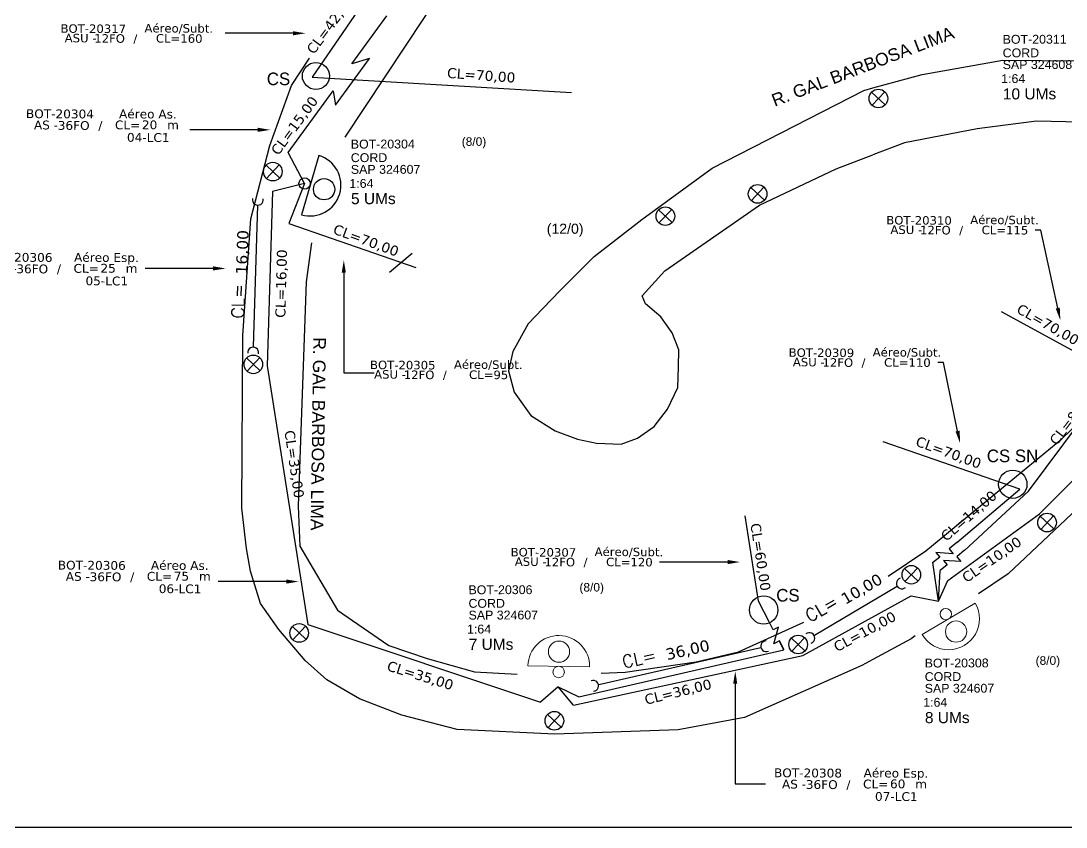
# Model space of a CAD drawing. Header units: metres. Extents: x -1286 to -445, y -500 to 94.
# Drawn here: x -805 to -600.8, y -499.8 to -342.2 of the extents above; entities that cross this region are included whole.
import ezdxf
from ezdxf import colors
from ezdxf.entities.mleader import LeaderData, LeaderLine
from ezdxf.enums import TextEntityAlignment as Align
from ezdxf.math import Vec2, Vec3

# ---------------------------------------------------------------- set-up
doc = ezdxf.new("R2010")
doc.units = ezdxf.units.M
for name, color, linetype, lineweight in [("20.0-LEGENDA DOS CDO'S", 1, 'Continuous', 0), ('20.2-CDO_POSTE', 1, 'Continuous', 5), ('20.6-CORDOALHA_SUPORTE', 7, 'Continuous', 25)]:
    doc.layers.add(name, color=color, linetype=linetype, lineweight=lineweight)
for name, color, linetype in [('CAP_A_INSTALAR', 1, 'Continuous'), ('CELULAS_GPON', 7, 'Continuous'), ('CS', 5, 'Continuous'), ('label_cabos', 7, 'Continuous'), ('Legenda', 1, 'Continuous'), ('LOGRADOURO', 5, 'Continuous'), ('Meio Fio', 7, 'Continuous'), ('Subida Lateral', 5, 'Continuous')]:
    doc.layers.add(name, color=color, linetype=linetype)
doc.layers.add('EXTRA', color=50, linetype='Continuous', plot=False)
doc.styles.add('ARIAL', font='arial.ttf')
doc.styles.add('DIGICADE', font='arial.ttf')
doc.styles.add('ROMANS', font='romans.shx')
doc.styles.add('siredit', font='verdana.ttf')
doc.linetypes.add('FENCELINE1', pattern='A,0.25,-0.1,[133,ltypeshp.shx,S=0.1,R=0,X=-0.1,Y=0],-0.1,1', length=1.45)

# ---------------------------------------------------------------- blocks, each defined once
blk = doc.blocks.new('CDOE_CT_POST_DESENHO')
at = {"color": 0}
blk.add_line((2.136, 0.393), (-2.114, 0.393), dxfattribs=at)
for centre, radius in [((0.011, 1.403), 0.733), ((0.011, 0), 0.393)]:
    blk.add_circle(centre, radius, dxfattribs=at)
blk.add_arc((0.011, 0.393), 2.125, 0, 180, dxfattribs=at)
blk = doc.blocks.new('Inst CDOE-8 CAIXA DIST OPT CDOE 48F_8D C_SPL OPTAP')
at = {"layer": "20.0-LEGENDA DOS CDO'S", "color": 0}
for tag, p, style, flags in [('ID_ATIVIDADE', (0.12, 6.472), 'ARIAL', 3), ('FATOR', (7.921, 6.472), 'ARIAL', 1), ('QTDE', (0.235, -0.97), 'DIGICADE', 3)]:
    blk.add_attdef(tag, p, '', height=0.8, rotation=0.11799, dxfattribs=dict(at, style=style, flags=flags))
at = {"layer": "20.0-LEGENDA DOS CDO'S", "color": 0, "style": 'ARIAL'}
for tag, p, height in [('FID', (0.12, 5.248), 0.8), ('CORDOALHA', (0.122, 4.023), 0.8), ('SAP', (0.124, 2.961), 0.8), ('1:XX', (-0.012, 1.7), 0.8), ('UMS', (0.141, 0.217), 1)]:
    blk.add_attdef(tag, p, '', height=height, rotation=0.11799, dxfattribs=at)
blk.add_attdef('FIBRAS_UTILIZADAS', text='', height=0.8, rotation=0.11799, dxfattribs=at).set_placement((13.479, 5.263), align=Align.CENTER)
blk = doc.blocks.new('Inst CDOE-16 CAIXA DIST OPT CDOE 48F_16D C_SPL_2_1_8')
at = {"layer": "20.0-LEGENDA DOS CDO'S", "color": 0}
for tag, p, style, flags in [('ID_ATIVIDADE', (0.12, 6.472), 'ARIAL', 3), ('FATOR', (7.921, 6.472), 'ARIAL', 1), ('QTDE', (0.097, -1.17), 'DIGICADE', 3)]:
    blk.add_attdef(tag, p, '', height=0.8, rotation=0.11799, dxfattribs=dict(at, style=style, flags=flags))
at = {"layer": "20.0-LEGENDA DOS CDO'S", "color": 0, "style": 'ARIAL'}
for tag, p, height in [('FID', (0.12, 5.248), 0.8), ('CORDOALHA', (0.122, 4.023), 0.8), ('SAP', (0.124, 2.961), 0.8), ('1:XX', (-0.012, 1.7), 0.8), ('UMS', (0.141, 0.217), 1)]:
    blk.add_attdef(tag, p, '', height=height, rotation=0.11799, dxfattribs=at)
blk.add_attdef('FIBRAS_UTILIZADAS', text='', height=0.8, rotation=0.11799, dxfattribs=at).set_placement((13.479, 5.263), align=Align.CENTER)
blk = doc.blocks.new('Inst CB AS CFOA-SM-AS-80-TS-36')
at = {"layer": 'label_cabos', "color": 0, "style": 'siredit'}
for tag, flags, p in [('ID_ATIVIDADE', 3, (1.31, 2.67)), ('FATOR', 1, (11.56, 2.55))]:
    blk.add_attdef(tag, text='', height=1, rotation=359.69, dxfattribs=dict(at, flags=flags)).set_placement(p, align=Align.MIDDLE_CENTER)
for tag, p in [('DESTINO_CABO', (3.13, 1.26)), ('TIPO_CABO', (13.11, 1.24)), ('TIPO_CABO', (1.76, 0)), ('CABO', (4.69, -0.05)), ('/', (7.71, -0.05)), ('LANCE', (10.81, 0)), ('UND', (15.96, 0)), ('FID', (13.15, -1.41))]:
    blk.add_attdef(tag, text='', height=1, rotation=359.69, dxfattribs=at).set_placement(p, align=Align.MIDDLE_CENTER)
blk.add_attdef('QTDE', (12.43, -0.47), '', height=1, rotation=359.69, dxfattribs=at)
blk = doc.blocks.new('LEGENDA DOS CABOS')
at = {"layer": 'EXTRA', "color": 0, "style": 'siredit'}
for tag, p in [('ID', (4.6, 0.97)), ('XX', (9.03, 0.97))]:
    blk.add_attdef(tag, text='', height=0.48, rotation=359.69, dxfattribs=at).set_placement(p, align=Align.MIDDLE_CENTER)
at = {"layer": 'Legenda', "color": 0, "style": 'siredit'}
for tag, p in [('TIPO_CABO', (1.31, 0)), ('CABO', (4.69, -0.05)), ('/', (6.81, -0.05)), ('METROS', (10.03, -0.05))]:
    blk.add_attdef(tag, text='', height=0.8, rotation=359.69, dxfattribs=at).set_placement(p, align=Align.MIDDLE_CENTER)
blk = doc.blocks.new('Inst CB ESP CFOA-SM-AS-80-TS-36')
at = {"layer": 'label_cabos', "color": 0, "style": 'siredit'}
for tag, flags, p in [('ID_ATIVIDADE', 3, (1.31, 2.67)), ('FATOR', 1, (11.56, 2.55))]:
    blk.add_attdef(tag, text='', height=1, rotation=359.69, dxfattribs=dict(at, flags=flags)).set_placement(p, align=Align.MIDDLE_CENTER)
for tag, p in [('DESTINO_CABO', (3.13, 1.26)), ('TIPO_CABO', (13.11, 1.24)), ('TIPO_CABO', (1.76, 0)), ('CABO', (4.69, -0.05)), ('/', (7.71, -0.05)), ('LANCE', (10.81, 0)), ('UND', (15.96, 0)), ('FID', (13.15, -1.41))]:
    blk.add_attdef(tag, text='', height=1, rotation=359.69, dxfattribs=at).set_placement(p, align=Align.MIDDLE_CENTER)
blk.add_attdef('QTDE', (12.43, -0.47), '', height=1, rotation=359.69, dxfattribs=at)

msp = doc.modelspace()

# ---------------------------------------------------------------- linework, layer by layer
at = {"color": 1}
for p, q in [((-638.78, -356.16), (-636.13, -358.64)), ((-636.21, -356.07), (-638.7, -358.72)), ((-757.09, -370.45), (-754.44, -372.93)), ((-754.52, -370.36), (-757, -373.01)), ((-662.39, -374.8), (-659.74, -377.28)), ((-659.82, -374.72), (-662.3, -377.37)), ((-680.41, -379.15), (-677.76, -381.63)), ((-677.84, -379.07), (-680.33, -381.72)), ((-760.89, -408.11), (-758.24, -410.6)), ((-758.33, -408.03), (-760.81, -410.68)), ((-603.26, -438.95), (-605.75, -441.61)), ((-605.83, -439.04), (-603.18, -441.52)), ((-629.79, -449.15), (-632.27, -451.8)), ((-632.36, -449.24), (-629.7, -451.72)), ((-751.95, -460.62), (-749.3, -463.1)), ((-749.38, -460.54), (-751.87, -463.19)), ((-654.46, -462.87), (-651.81, -465.35)), ((-651.89, -462.78), (-654.37, -465.44)), ((-702.09, -477.78), (-699.43, -480.26)), ((-699.52, -477.69), (-702, -480.35))]:
    msp.add_line(p, q, dxfattribs=at)
at = {"color": 7}
msp.add_line((-746.8, -368.56), (-750.17, -380.11), dxfattribs=at)
msp.add_lwpolyline([(-1286.07, -499.81), (-445.07, -499.81), (-445.07, 94.19), (-1286.07, 94.19)], close=True)
at = {"color": 1}
for centre in [(-637.46, -357.4), (-755.76, -371.69), (-661.06, -376.04), (-679.08, -380.39), (-759.57, -409.36), (-604.51, -440.28), (-631.03, -450.48), (-750.62, -461.86), (-653.13, -464.11), (-700.76, -479.02)]:
    msp.add_circle(centre, 1.82, dxfattribs=at)
at = {"color": 7}
for centre, radius in [((-749.55, -374.02), 1.11), ((-745.74, -375.13), 2.08)]:
    msp.add_circle(centre, radius, dxfattribs=at)
msp.add_arc((-748.48, -374.33), 6.02, 253.7384, 73.7384, dxfattribs=at)
at = {"layer": '20.6-CORDOALHA_SUPORTE'}
for points in [[(-759.71, -376.93, 1.231752), (-757.63, -377)], [(-758.58, -407.28, 1.175511), (-760.67, -407.19)], [(-633.21, -451.16, 1.231752), (-632.15, -452.95)], [(-659.4, -463.38, 1.231752), (-658.93, -465.41)], [(-650.58, -463.86, 1.175511), (-651.63, -462.05)], [(-693.12, -473.24, 1.175511), (-693.57, -471.21)]]:
    msp.add_lwpolyline(points, format="xyb", dxfattribs=at)
for points in [[(-759.57, -405.92), (-758.71, -378.24)], [(-649.96, -462.3), (-633.78, -452.71)], [(-692.05, -471.94), (-660.42, -464.68)]]:
    msp.add_lwpolyline(points, dxfattribs=at)
at = {"layer": 'CAP_A_INSTALAR', "color": 7, "linetype": 'FENCELINE1', "ltscale": 3}
for points in [[(-711.64, -307.5), (-737.66, -337.99), (-748.07, -353.25), (-697.41, -356.24)], [(-749.55, -374.02), (-755.82, -375.59), (-756.9, -409.66), (-748.92, -460.22)], [(-749.55, -374.02), (-752.63, -381.81), (-727.86, -390.43)], [(-728.55, -387.71), (-732.97, -391.41)], [(-620.64, -445.73), (-608.16, -434.15), (-591.08, -411.28), (-613.4, -399.07)], [(-623.88, -451.58), (-606, -438.55), (-576.05, -408.54)], [(-622.11, -444.17), (-609.82, -433.77), (-636.55, -424.53)], [(-660.91, -455.62), (-663.5, -438.97)], [(-625.74, -455.63), (-626.84, -448.11)], [(-625.74, -455.63), (-625.4, -449.68)], [(-625.74, -455.63), (-623.88, -451.58)], [(-652.21, -466.26), (-631.03, -454.63), (-625.74, -455.63)], [(-658.81, -459.68), (-660.91, -455.62)], [(-748.92, -460.22), (-703.48, -475.41)], [(-700.02, -472.39), (-695.99, -474.36), (-655.91, -465.18), (-656.82, -463.43)], [(-697, -475.94), (-652.21, -466.26)], [(-697, -475.94), (-700.02, -472.39)]]:
    msp.add_lwpolyline(points, dxfattribs=at)
at = {"layer": 'CAP_A_INSTALAR', "color": 7, "linetype": 'FENCELINE1', "ltscale": 5}
for points in [[(-749.55, -374.02), (-752.8, -367.97), (-743.97, -355.91), (-743.5, -358.7), (-736.9, -349.57), (-740.36, -350.63), (-733.52, -341.21)], [(-700.02, -472.39), (-703.48, -475.41)]]:
    msp.add_lwpolyline(points, dxfattribs=at)
at = {"layer": 'CS'}
for centre, radius in [((-747.35, -353.01), 2.64), ((-611.21, -432.79), 2.77), ((-659.87, -457.36), 2.77)]:
    msp.add_circle(centre, radius, dxfattribs=at)
at = {"layer": 'Meio Fio'}
for points in [[(-722.24, -335.53), (-741.67, -364.97)], [(-640.68, -468.22), (-663.6, -478.35), (-676.6, -480.81), (-700.7, -481.64), (-719.74, -480.7), (-730.56, -477.93), (-738.83, -474.75), (-745.22, -471.05), (-749.46, -467.26), (-754.61, -461.16), (-758.17, -456.1), (-760.13, -449.77), (-760.94, -445.32), (-761.83, -437.48), (-761.62, -403.71), (-760.03, -380.9), (-756.35, -366.59), (-752.09, -354.84), (-748.59, -349.53)], [(-638.57, -355.33), (-628.93, -352.71), (-613.18, -349.92), (-597.81, -350.02), (-584.91, -351.76), (-574.09, -355.73), (-569.89, -357.41), (-562.65, -361.85), (-558.45, -365.35), (-556.2, -369.09), (-554.88, -372.09), (-553.37, -376.7), (-552.99, -380.45), (-552.97, -383.36), (-555.06, -389.09), (-561.72, -398.64), (-572.44, -411.2), (-586.21, -425.88), (-612.14, -450.33), (-617.89, -454.18)], [(-669.93, -371.01), (-640.33, -355.81), (-638.57, -355.33)], [(-594.66, -362.17), (-595.1, -362.1), (-606.58, -361.81), (-618.18, -363.3), (-632.37, -366.07), (-638.57, -368.41)], [(-705.88, -401.46), (-708.89, -406.87), (-709.73, -410.6), (-708.6, -414.77), (-705.37, -419.35), (-700.63, -422.37), (-696.25, -423.96), (-692.53, -424.76), (-687.73, -424.95), (-684.5, -423.79), (-681.26, -421.48), (-678.64, -418.12), (-676.63, -413.86), (-676.5, -409.83), (-676.42, -406.5), (-677.74, -403.23), (-679.99, -400.05), (-682.97, -397.53), (-683.61, -395.96), (-679.21, -391.05), (-660.72, -378.23), (-645.73, -371.12), (-638.57, -368.41)], [(-705.88, -401.46), (-703.02, -398.44), (-699.65, -394.92), (-693, -388.26), (-683.7, -381.04), (-669.93, -371.01)], [(-748.23, -385.59), (-749.25, -393.23), (-750.79, -437.07), (-750.5, -444.91), (-743.13, -457.4)], [(-635.57, -450.76), (-628.2, -445.78), (-601.62, -423.89), (-586.67, -409.46)], [(-743.13, -457.4), (-733.12, -464.3), (-725.62, -466.87), (-716.39, -469.43), (-708.03, -469.89)], [(-691.65, -469.7), (-686.95, -469.53), (-673.04, -467.5), (-664.78, -465.54), (-652.04, -459.73)], [(-630.27, -462.45), (-631.06, -462.98), (-638.57, -467.07)], [(-638.57, -467.07), (-640.68, -468.22)]]:
    msp.add_lwpolyline(points, dxfattribs=at)
at = {"layer": 'Subida Lateral', "color": 7}
for points in [[(-622.11, -444.17), (-623.62, -445.42), (-622.87, -446.37), (-626.24, -446.14), (-625.48, -447.04), (-626.88, -448.15)], [(-620.63, -445.7), (-622.14, -446.95), (-621.39, -447.9), (-624.76, -447.67), (-624, -448.57), (-625.4, -449.68)], [(-655.89, -465.16), (-656.81, -463.43), (-657.89, -463.97), (-656.97, -460.71), (-658.01, -461.28), (-658.81, -459.68)]]:
    msp.add_lwpolyline(points, dxfattribs=at)

# ---------------------------------------------------------------- block references
at = {"layer": "20.0-LEGENDA DOS CDO'S", "color": 7, "lineweight": 0}
ref = msp.add_blockref('Inst CDOE-16 CAIXA DIST OPT CDOE 48F_16D C_SPL_2_1_8', (-613.45, -358.05), dxfattribs=dict(at, xscale=2.163973395745071, yscale=2.163973395745071, zscale=2.163973395745071))
ref.add_attrib('FID', 'BOT-20311', (-613.19, -346.7), dxfattribs={"color": 0, "height": 1.731, "rotation": 0.118, "style": 'ARIAL'})
ref.add_attrib('CORDOALHA', 'CORD', (-613.18, -349.35), dxfattribs={"color": 0, "height": 1.731, "rotation": 0.118, "style": 'ARIAL'})
ref.add_attrib('SAP', 'SAP 324608', (-613.18, -351.65), dxfattribs={"color": 0, "height": 1.731, "rotation": 0.118, "style": 'ARIAL'})
ref.add_attrib('1:XX', '1:64', (-613.47, -354.38), dxfattribs={"color": 0, "height": 1.731, "rotation": 0.118, "style": 'ARIAL'})
ref.add_attrib('UMS', '10 UMs', (-613.14, -357.58), dxfattribs={"color": 0, "height": 2.164, "rotation": 0.118, "style": 'ARIAL'})
ref.add_attrib('FIBRAS_UTILIZADAS', '(16/0)', dxfattribs={"color": 0, "height": 1.731, "rotation": 0.118, "style": 'ARIAL'}).set_placement((-584.28, -346.66), align=Align.BOTTOM_RIGHT)
ref = msp.add_blockref('Inst CDOE-8 CAIXA DIST OPT CDOE 48F_8D C_SPL OPTAP', (-740.79, -378.54), dxfattribs=dict(at, xscale=2.163973395745071, yscale=2.163973395745071, zscale=2.163973395745071))
ref.add_attrib('FID', 'BOT-20304', (-740.53, -367.18), dxfattribs={"color": 0, "height": 1.731, "rotation": 0.118, "style": 'ARIAL'})
ref.add_attrib('CORDOALHA', 'CORD', (-740.53, -369.83), dxfattribs={"color": 0, "height": 1.731, "rotation": 0.118, "style": 'ARIAL'})
ref.add_attrib('SAP', 'SAP 324607', (-740.52, -372.13), dxfattribs={"color": 0, "height": 1.731, "rotation": 0.118, "style": 'ARIAL'})
ref.add_attrib('1:XX', '1:64', (-740.81, -374.86), dxfattribs={"color": 0, "height": 1.731, "rotation": 0.118, "style": 'ARIAL'})
ref.add_attrib('UMS', '5 UMs', (-740.49, -378.06), dxfattribs={"color": 0, "height": 2.164, "rotation": 0.118, "style": 'ARIAL'})
ref.add_attrib('FIBRAS_UTILIZADAS', '(8/0)', dxfattribs={"color": 0, "height": 1.671, "rotation": 0.118, "style": 'ARIAL'}).set_placement((-714.06, -367.15), align=Align.BOTTOM_RIGHT)
ref = msp.add_blockref('Inst CDOE-8 CAIXA DIST OPT CDOE 48F_8D C_SPL OPTAP', (-717.8, -465.65), dxfattribs=dict(at, xscale=2.163973395745071, yscale=2.163973395745071, zscale=2.163973395745071))
ref.add_attrib('FID', 'BOT-20306', (-717.54, -454.29), dxfattribs={"color": 0, "height": 1.731, "rotation": 0.118, "style": 'ARIAL'})
ref.add_attrib('CORDOALHA', 'CORD', (-717.54, -456.94), dxfattribs={"color": 0, "height": 1.731, "rotation": 0.118, "style": 'ARIAL'})
ref.add_attrib('SAP', 'SAP 324607', (-717.53, -459.24), dxfattribs={"color": 0, "height": 1.731, "rotation": 0.118, "style": 'ARIAL'})
ref.add_attrib('1:XX', '1:64', (-717.83, -461.97), dxfattribs={"color": 0, "height": 1.731, "rotation": 0.118, "style": 'ARIAL'})
ref.add_attrib('UMS', '7 UMs', (-717.5, -465.17), dxfattribs={"color": 0, "height": 2.164, "rotation": 0.118, "style": 'ARIAL'})
ref.add_attrib('FIBRAS_UTILIZADAS', '(8/0)', dxfattribs={"color": 0, "height": 1.671, "rotation": 0.118, "style": 'ARIAL'}).set_placement((-691.07, -454.26), align=Align.BOTTOM_RIGHT)
ref = msp.add_blockref('Inst CDOE-8 CAIXA DIST OPT CDOE 48F_8D C_SPL OPTAP', (-628.68, -479.96), dxfattribs=dict(at, xscale=2.163973395745071, yscale=2.163973395745071, zscale=2.163973395745071))
ref.add_attrib('FID', 'BOT-20308', (-628.42, -468.61), dxfattribs={"color": 0, "height": 1.731, "rotation": 0.118, "style": 'ARIAL'})
ref.add_attrib('CORDOALHA', 'CORD', (-628.41, -471.26), dxfattribs={"color": 0, "height": 1.731, "rotation": 0.118, "style": 'ARIAL'})
ref.add_attrib('SAP', 'SAP 324607', (-628.41, -473.55), dxfattribs={"color": 0, "height": 1.731, "rotation": 0.118, "style": 'ARIAL'})
ref.add_attrib('1:XX', '1:64', (-628.7, -476.28), dxfattribs={"color": 0, "height": 1.731, "rotation": 0.118, "style": 'ARIAL'})
ref.add_attrib('UMS', '8 UMs', (-628.37, -479.49), dxfattribs={"color": 0, "height": 2.164, "rotation": 0.118, "style": 'ARIAL'})
ref.add_attrib('FIBRAS_UTILIZADAS', '(8/0)', dxfattribs={"color": 0, "height": 1.671, "rotation": 0.118, "style": 'ARIAL'}).set_placement((-601.95, -468.58), align=Align.BOTTOM_RIGHT)
at = {"layer": '20.2-CDO_POSTE', "color": 7, "xscale": -2.832837899884455, "zscale": 2.832837899884455}
for p, yscale, rotation in [((-624.33, -458.18), 2.832837899884455, 210.5022876363973), ((-699.89, -469.49), 2.832837899884456, 359.0794045877794)]:
    msp.add_blockref('CDOE_CT_POST_DESENHO', p, dxfattribs=dict(at, yscale=yscale, rotation=rotation))
at = {"layer": 'label_cabos', "color": 0, "lineweight": 0}
ref = msp.add_blockref('LEGENDA DOS CABOS', (-797.87, -346.45), dxfattribs=dict(at, xscale=1.65889068284065, yscale=1.65889068284065, zscale=1.65889068284065))
ref.add_attrib('ID', 'BOT-20317', dxfattribs={"color": 0, "height": 1.659, "rotation": 359.69, "style": 'siredit'}).set_placement((-790.84, -343.75), align=Align.MIDDLE_CENTER)
ref.add_attrib('CABO', '12FO', dxfattribs={"color": 0, "height": 1.659, "rotation": 359.69, "style": 'siredit'}).set_placement((-787.65, -345.66), align=Align.MIDDLE_CENTER)
ref.add_attrib('METROS', 'CL=160', dxfattribs={"color": 0, "height": 1.659, "rotation": 359.69, "style": 'siredit'}).set_placement((-774.05, -345.66), align=Align.MIDDLE_CENTER)
ref.add_attrib('XX', 'Aéreo/Subt.', dxfattribs={"color": 0, "height": 1.6589, "rotation": 359.69, "style": 'siredit'}).set_placement((-774.14, -343.68), align=Align.MIDDLE_CENTER)
ref.add_attrib('/', '/', dxfattribs={"color": 0, "height": 1.66, "rotation": 359.69, "style": 'siredit'}).set_placement((-782.62, -345.66), align=Align.MIDDLE_CENTER)
ref.add_attrib('TIPO_CABO', 'ASU -', dxfattribs={"color": 0, "height": 1.659, "rotation": 359.69, "style": 'siredit'}).set_placement((-793.32, -345.59), align=Align.MIDDLE_CENTER)
ref = msp.add_blockref('Inst CB AS CFOA-SM-AS-80-TS-36', (-802.74, -362.58), dxfattribs=dict(at, xscale=1.721342473888124, yscale=1.721342473888124, zscale=1.721342473888124))
ref.add_attrib('DESTINO_CABO', 'BOT-20304', dxfattribs={"color": 0, "height": 1.721, "rotation": 359.69, "style": 'siredit'}).set_placement((-797.35, -360.4), align=Align.MIDDLE_CENTER)
ref.add_attrib('TIPO_CABO', 'Aéreo As.', dxfattribs={"color": 0, "height": 1.721, "rotation": 359.69, "style": 'siredit'}).set_placement((-780.17, -360.43), align=Align.MIDDLE_CENTER)
ref.add_attrib('CABO', '36FO', dxfattribs={"color": 0, "height": 1.721, "rotation": 359.69, "style": 'siredit'}).set_placement((-794.67, -362.67), align=Align.MIDDLE_CENTER)
ref.add_attrib('/', '/', dxfattribs={"color": 0, "height": 1.72, "rotation": 359.69, "style": 'siredit'}).set_placement((-789.46, -362.67), align=Align.MIDDLE_CENTER)
ref.add_attrib('TIPO_CABO', 'AS - ', dxfattribs={"color": 0, "height": 1.721, "rotation": 359.69, "style": 'siredit'}).set_placement((-799.7, -362.58), align=Align.MIDDLE_CENTER)
ref.add_attrib('FID', '04-LC1', dxfattribs={"color": 0, "height": 1.721, "rotation": 359.69, "style": 'siredit'}).set_placement((-780.1, -365.01), align=Align.MIDDLE_CENTER)
ref.add_attrib('LANCE', 'CL=', dxfattribs={"color": 0, "height": 1.721, "rotation": 359.69, "style": 'siredit'}).set_placement((-784.13, -362.57), align=Align.MIDDLE_CENTER)
ref.add_attrib('QTDE', '20', (-781.34, -363.39), dxfattribs={"color": 0, "height": 1.721, "rotation": 359.69, "style": 'siredit'})
ref.add_attrib('UND', 'm', dxfattribs={"color": 0, "height": 1.72, "rotation": 359.69, "style": 'siredit'}).set_placement((-775.26, -362.57), align=Align.MIDDLE_CENTER)
ref = msp.add_blockref('LEGENDA DOS CABOS', (-636.55, -383.91), dxfattribs=dict(at, xscale=1.65889068284065, yscale=1.65889068284065, zscale=1.65889068284065))
ref.add_attrib('ID', 'BOT-20310', dxfattribs={"color": 0, "height": 1.659, "rotation": 359.69, "style": 'siredit'}).set_placement((-629.52, -381.21), align=Align.MIDDLE_CENTER)
ref.add_attrib('CABO', '12FO', dxfattribs={"color": 0, "height": 1.659, "rotation": 359.69, "style": 'siredit'}).set_placement((-626.33, -383.12), align=Align.MIDDLE_CENTER)
ref.add_attrib('METROS', 'CL=115', dxfattribs={"color": 0, "height": 1.659, "rotation": 359.69, "style": 'siredit'}).set_placement((-612.73, -383.12), align=Align.MIDDLE_CENTER)
ref.add_attrib('XX', 'Aéreo/Subt.', dxfattribs={"color": 0, "height": 1.6589, "rotation": 359.69, "style": 'siredit'}).set_placement((-612.82, -381.14), align=Align.MIDDLE_CENTER)
ref.add_attrib('/', '/', dxfattribs={"color": 0, "height": 1.66, "rotation": 359.69, "style": 'siredit'}).set_placement((-621.3, -383.12), align=Align.MIDDLE_CENTER)
ref.add_attrib('TIPO_CABO', 'ASU -', dxfattribs={"color": 0, "height": 1.659, "rotation": 359.69, "style": 'siredit'}).set_placement((-632.01, -383.05), align=Align.MIDDLE_CENTER)
ref = msp.add_blockref('Inst CB ESP CFOA-SM-AS-80-TS-36', (-810.84, -390.61), dxfattribs=dict(at, xscale=1.721342473888124, yscale=1.721342473888124, zscale=1.721342473888124))
ref.add_attrib('DESTINO_CABO', 'BOT-20306', dxfattribs={"color": 0, "height": 1.721, "rotation": 359.69, "style": 'siredit'}).set_placement((-805.45, -388.44), align=Align.MIDDLE_CENTER)
ref.add_attrib('TIPO_CABO', 'Aéreo Esp.', dxfattribs={"color": 0, "height": 1.721, "rotation": 359.69, "style": 'siredit'}).set_placement((-788.27, -388.47), align=Align.MIDDLE_CENTER)
ref.add_attrib('CABO', '36FO', dxfattribs={"color": 0, "height": 1.721, "rotation": 359.69, "style": 'siredit'}).set_placement((-802.77, -390.7), align=Align.MIDDLE_CENTER)
ref.add_attrib('/', '/', dxfattribs={"color": 0, "height": 1.72, "rotation": 359.69, "style": 'siredit'}).set_placement((-797.56, -390.7), align=Align.MIDDLE_CENTER)
ref.add_attrib('TIPO_CABO', 'AS - ', dxfattribs={"color": 0, "height": 1.721, "rotation": 359.69, "style": 'siredit'}).set_placement((-807.8, -390.62), align=Align.MIDDLE_CENTER)
ref.add_attrib('FID', '05-LC1', dxfattribs={"color": 0, "height": 1.721, "rotation": 359.69, "style": 'siredit'}).set_placement((-788.2, -393.05), align=Align.MIDDLE_CENTER)
ref.add_attrib('LANCE', 'CL=', dxfattribs={"color": 0, "height": 1.721, "rotation": 359.69, "style": 'siredit'}).set_placement((-792.23, -390.61), align=Align.MIDDLE_CENTER)
ref.add_attrib('QTDE', '25', (-789.44, -391.43), dxfattribs={"color": 0, "height": 1.721, "rotation": 359.69, "style": 'siredit'})
ref.add_attrib('UND', 'm', dxfattribs={"color": 0, "height": 1.72, "rotation": 359.69, "style": 'siredit'}).set_placement((-783.36, -390.61), align=Align.MIDDLE_CENTER)
ref = msp.add_blockref('LEGENDA DOS CABOS', (-655.62, -409.79), dxfattribs=dict(at, xscale=1.65889068284065, yscale=1.65889068284065, zscale=1.65889068284065))
ref.add_attrib('ID', 'BOT-20309', dxfattribs={"color": 0, "height": 1.659, "rotation": 359.69, "style": 'siredit'}).set_placement((-648.59, -407.08), align=Align.MIDDLE_CENTER)
ref.add_attrib('CABO', '12FO', dxfattribs={"color": 0, "height": 1.659, "rotation": 359.69, "style": 'siredit'}).set_placement((-645.39, -409), align=Align.MIDDLE_CENTER)
ref.add_attrib('METROS', 'CL=110', dxfattribs={"color": 0, "height": 1.659, "rotation": 359.69, "style": 'siredit'}).set_placement((-631.8, -409), align=Align.MIDDLE_CENTER)
ref.add_attrib('XX', 'Aéreo/Subt.', dxfattribs={"color": 0, "height": 1.6589, "rotation": 359.69, "style": 'siredit'}).set_placement((-631.88, -407.01), align=Align.MIDDLE_CENTER)
ref.add_attrib('/', '/', dxfattribs={"color": 0, "height": 1.66, "rotation": 359.69, "style": 'siredit'}).set_placement((-640.37, -409), align=Align.MIDDLE_CENTER)
ref.add_attrib('TIPO_CABO', 'ASU -', dxfattribs={"color": 0, "height": 1.659, "rotation": 359.69, "style": 'siredit'}).set_placement((-651.07, -408.92), align=Align.MIDDLE_CENTER)
ref = msp.add_blockref('LEGENDA DOS CABOS', (-737.42, -412.19), dxfattribs=dict(at, xscale=1.65889068284065, yscale=1.65889068284065, zscale=1.65889068284065))
ref.add_attrib('ID', 'BOT-20305', dxfattribs={"color": 0, "height": 1.659, "rotation": 359.69, "style": 'siredit'}).set_placement((-730.38, -409.49), align=Align.MIDDLE_CENTER)
ref.add_attrib('CABO', '12FO', dxfattribs={"color": 0, "height": 1.659, "rotation": 359.69, "style": 'siredit'}).set_placement((-727.19, -411.4), align=Align.MIDDLE_CENTER)
ref.add_attrib('METROS', 'CL=95', dxfattribs={"color": 0, "height": 1.659, "rotation": 359.69, "style": 'siredit'}).set_placement((-713.6, -411.4), align=Align.MIDDLE_CENTER)
ref.add_attrib('XX', 'Aéreo/Subt.', dxfattribs={"color": 0, "height": 1.6589, "rotation": 359.69, "style": 'siredit'}).set_placement((-713.68, -409.41), align=Align.MIDDLE_CENTER)
ref.add_attrib('/', '/', dxfattribs={"color": 0, "height": 1.66, "rotation": 359.69, "style": 'siredit'}).set_placement((-722.17, -411.4), align=Align.MIDDLE_CENTER)
ref.add_attrib('TIPO_CABO', 'ASU -', dxfattribs={"color": 0, "height": 1.659, "rotation": 359.69, "style": 'siredit'}).set_placement((-732.87, -411.32), align=Align.MIDDLE_CENTER)
ref = msp.add_blockref('LEGENDA DOS CABOS', (-709.93, -448.79), dxfattribs=dict(at, xscale=1.65889068284065, yscale=1.65889068284065, zscale=1.65889068284065))
ref.add_attrib('ID', 'BOT-20307', dxfattribs={"color": 0, "height": 1.659, "rotation": 359.69, "style": 'siredit'}).set_placement((-702.9, -446.09), align=Align.MIDDLE_CENTER)
ref.add_attrib('CABO', '12FO', dxfattribs={"color": 0, "height": 1.659, "rotation": 359.69, "style": 'siredit'}).set_placement((-699.71, -448), align=Align.MIDDLE_CENTER)
ref.add_attrib('METROS', 'CL=120', dxfattribs={"color": 0, "height": 1.659, "rotation": 359.69, "style": 'siredit'}).set_placement((-686.11, -448), align=Align.MIDDLE_CENTER)
ref.add_attrib('XX', 'Aéreo/Subt.', dxfattribs={"color": 0, "height": 1.6589, "rotation": 359.69, "style": 'siredit'}).set_placement((-686.2, -446.01), align=Align.MIDDLE_CENTER)
ref.add_attrib('/', '/', dxfattribs={"color": 0, "height": 1.66, "rotation": 359.69, "style": 'siredit'}).set_placement((-694.68, -448), align=Align.MIDDLE_CENTER)
ref.add_attrib('TIPO_CABO', 'ASU -', dxfattribs={"color": 0, "height": 1.659, "rotation": 359.69, "style": 'siredit'}).set_placement((-705.39, -447.92), align=Align.MIDDLE_CENTER)
ref = msp.add_blockref('Inst CB AS CFOA-SM-AS-80-TS-36', (-796.52, -450.8), dxfattribs=dict(at, xscale=1.721342473888124, yscale=1.721342473888124, zscale=1.721342473888124))
ref.add_attrib('DESTINO_CABO', 'BOT-20306', dxfattribs={"color": 0, "height": 1.721, "rotation": 359.69, "style": 'siredit'}).set_placement((-791.13, -448.63), align=Align.MIDDLE_CENTER)
ref.add_attrib('TIPO_CABO', 'Aéreo As.', dxfattribs={"color": 0, "height": 1.721, "rotation": 359.69, "style": 'siredit'}).set_placement((-773.95, -448.66), align=Align.MIDDLE_CENTER)
ref.add_attrib('CABO', '36FO', dxfattribs={"color": 0, "height": 1.721, "rotation": 359.69, "style": 'siredit'}).set_placement((-788.45, -450.89), align=Align.MIDDLE_CENTER)
ref.add_attrib('/', '/', dxfattribs={"color": 0, "height": 1.72, "rotation": 359.69, "style": 'siredit'}).set_placement((-783.24, -450.89), align=Align.MIDDLE_CENTER)
ref.add_attrib('TIPO_CABO', 'AS - ', dxfattribs={"color": 0, "height": 1.721, "rotation": 359.69, "style": 'siredit'}).set_placement((-793.48, -450.81), align=Align.MIDDLE_CENTER)
ref.add_attrib('FID', '06-LC1', dxfattribs={"color": 0, "height": 1.721, "rotation": 359.69, "style": 'siredit'}).set_placement((-773.89, -453.23), align=Align.MIDDLE_CENTER)
ref.add_attrib('LANCE', 'CL=', dxfattribs={"color": 0, "height": 1.721, "rotation": 359.69, "style": 'siredit'}).set_placement((-777.91, -450.8), align=Align.MIDDLE_CENTER)
ref.add_attrib('QTDE', '75', (-775.12, -451.62), dxfattribs={"color": 0, "height": 1.721, "rotation": 359.69, "style": 'siredit'})
ref.add_attrib('UND', 'm', dxfattribs={"color": 0, "height": 1.72, "rotation": 359.69, "style": 'siredit'}).set_placement((-769.04, -450.8), align=Align.MIDDLE_CENTER)
ref = msp.add_blockref('Inst CB ESP CFOA-SM-AS-80-TS-36', (-656.6, -491.4), dxfattribs=dict(at, xscale=1.721342473888124, yscale=1.721342473888124, zscale=1.721342473888124))
ref.add_attrib('DESTINO_CABO', 'BOT-20308', dxfattribs={"color": 0, "height": 1.721, "rotation": 359.69, "style": 'siredit'}).set_placement((-651.21, -489.22), align=Align.MIDDLE_CENTER)
ref.add_attrib('TIPO_CABO', 'Aéreo Esp.', dxfattribs={"color": 0, "height": 1.721, "rotation": 359.69, "style": 'siredit'}).set_placement((-634.03, -489.25), align=Align.MIDDLE_CENTER)
ref.add_attrib('CABO', '36FO', dxfattribs={"color": 0, "height": 1.721, "rotation": 359.69, "style": 'siredit'}).set_placement((-648.53, -491.49), align=Align.MIDDLE_CENTER)
ref.add_attrib('/', '/', dxfattribs={"color": 0, "height": 1.72, "rotation": 359.69, "style": 'siredit'}).set_placement((-643.32, -491.49), align=Align.MIDDLE_CENTER)
ref.add_attrib('TIPO_CABO', 'AS - ', dxfattribs={"color": 0, "height": 1.721, "rotation": 359.69, "style": 'siredit'}).set_placement((-653.57, -491.41), align=Align.MIDDLE_CENTER)
ref.add_attrib('FID', '07-LC1', dxfattribs={"color": 0, "height": 1.721, "rotation": 359.69, "style": 'siredit'}).set_placement((-633.97, -493.83), align=Align.MIDDLE_CENTER)
ref.add_attrib('LANCE', 'CL=', dxfattribs={"color": 0, "height": 1.721, "rotation": 359.69, "style": 'siredit'}).set_placement((-637.99, -491.39), align=Align.MIDDLE_CENTER)
ref.add_attrib('QTDE', '60', (-635.2, -492.21), dxfattribs={"color": 0, "height": 1.721, "rotation": 359.69, "style": 'siredit'})
ref.add_attrib('UND', 'm', dxfattribs={"color": 0, "height": 1.72, "rotation": 359.69, "style": 'siredit'}).set_placement((-629.12, -491.39), align=Align.MIDDLE_CENTER)

# ---------------------------------------------------------------- texts
at = {"color": 1, "style": 'ARIAL'}
msp.add_text('          (12/0)', height=1.9672, rotation=359.9724, dxfattribs=at).set_placement((-702.48, -383.83), align=Align.CENTER)
at = {"layer": '20.6-CORDOALHA_SUPORTE', "color": 0, "style": 'siredit'}
for s, rotation, p in [('16,00', 87.8897, (-760.79, -391.83)), ('10,00', 30.2999, (-643.93, -456.39)), ('36,00', 12.606, (-678.73, -467.18))]:
    msp.add_text(s, height=2.213, rotation=rotation, dxfattribs=at).set_placement(p)
at = {"layer": '20.6-CORDOALHA_SUPORTE', "color": 0, "style": 'ROMANS'}
for rotation, p in [(88.1997, (-761.19, -393.7)), (30.6098, (-645.04, -456.42)), (12.916, (-680.65, -467.27))]:
    msp.add_text('CL=', height=2.459, rotation=rotation, dxfattribs=at).set_placement(p, align=Align.RIGHT)
at = {"layer": 'CAP_A_INSTALAR', "color": 7, "linetype": 'FENCELINE1', "ltscale": 3, "style": 'siredit'}
msp.add_text('CL=70,00', height=1.967, rotation=339.9224, dxfattribs=at).set_placement((-744.16, -383.74))
at = {"layer": 'CELULAS_GPON', "style": 'siredit'}
for s, rotation, p in [('CL=42,00', 53.2514, (-747.76, -348.9)), ('CL=70,00', 355.8755, (-721.79, -353.35)), ('CL=15,00', 53.7786, (-754.7, -368.67)), ('CL=16,00', 88.5266, (-753.33, -400.29)), ('CL=70,00', 330.5477, (-610.65, -399.13)), ('CL=8,00', 52.6367, (-602.64, -425.34)), ('CL=35,00', 278.3492, (-753.5, -422.39)), ('CL=70,00', 339.9178, (-630.36, -425.2)), ('CL=14,00', 40.9304, (-624.22, -444.08)), ('CL=60,00', 278.8853, (-662.48, -440.55)), ('CL=10,00', 34.8023, (-620.25, -452.13)), ('CL=10,00', 28.4844, (-645.54, -465.63)), ('CL=35,00', 342.8947, (-733.63, -469.13)), ('CL=36,00', 13.7532, (-682.87, -475.91))]:
    msp.add_text(s, height=1.967, rotation=rotation, dxfattribs=at).set_placement(p)
at = {"layer": 'CS'}
for s, p in [('CS', (-756.94, -354.79)), ('CS SN', (-616.28, -428.48)), ('CS ', (-657.42, -455.72))]:
    msp.add_text(s, height=2.459, dxfattribs=at).set_placement(p)
at = {"layer": 'LOGRADOURO', "style": 'ARIAL'}
for rotation, p in [(20.8876, (-657.73, -359.02)), (269.1875, (-747.85, -404.04))]:
    msp.add_text('R. GAL BARBOSA LIMA', height=2.4591, rotation=rotation, dxfattribs=at).set_placement(p)

# ---------------------------------------------------------------- leaders
at = {"color": 7}
ml = msp.add_multileader_mtext('Standard', dxfattribs=at)
ml.set_content('', color=7)
ml.set_leader_properties()
ml.build(insert=Vec2(0, 0))
ml.multileader.update_dxf_attribs({"text_right_attachment_type": 6, "dogleg_length": 0.36, "arrow_head_size": 2.46})
ctx = ml.context
ctx.base_point, ctx.char_height, ctx.arrow_head_size, ctx.landing_gap_size, ctx.plane_origin = Vec3(-765.32, -344.43), 0.443, 2.46, 0.221, Vec3(-749.37, -344.65)
ctx.right_attachment, ctx.text_align_type = 6, 2
notes = []
notes.append((ctx, [(0, (1, 1, 0), (-763.99, -344.65), (-1, 0), 0.885, [(0, [(-749.37, -344.65)], 0, [])])]))
ctx.mtext.insert, ctx.mtext.alignment, ctx.mtext.flow_direction = Vec3(-765.09, -344.21), 3, 5
ml = msp.add_multileader_mtext('Standard', dxfattribs=at)
ml.set_content('', color=7)
ml.set_leader_properties()
ml.build(insert=Vec2(0, 0))
ml.multileader.update_dxf_attribs({"text_right_attachment_type": 6, "dogleg_length": 0.36, "arrow_head_size": 2.46})
ctx = ml.context
ctx.base_point, ctx.char_height, ctx.arrow_head_size, ctx.landing_gap_size, ctx.plane_origin = Vec3(-772.19, -363.3), 0.443, 2.46, 0.221, Vec3(-756.25, -363.52)
ctx.right_attachment, ctx.text_align_type = 6, 2
notes.append((ctx, [(0, (1, 1, 0), (-770.87, -363.52), (-1, 0), 0.885, [(0, [(-756.25, -363.52)], 0, [])])]))
ctx.mtext.insert, ctx.mtext.alignment, ctx.mtext.flow_direction = Vec3(-771.97, -363.08), 3, 5
ml = msp.add_multileader_mtext('Standard', dxfattribs=at)
ml.set_content('', color=7)
ml.set_leader_properties()
ml.build(insert=Vec2(0, 0))
ml.multileader.update_dxf_attribs({"text_right_attachment_type": 6, "dogleg_length": 0.36, "arrow_head_size": 2.46})
ctx = ml.context
ctx.base_point, ctx.char_height, ctx.arrow_head_size, ctx.landing_gap_size, ctx.plane_origin = Vec3(-607.03, -382.9), 0.443, 2.46, 0.221, Vec3(-591.08, -383.13)
ctx.right_attachment, ctx.text_align_type = 6, 2
notes.append((ctx, [(0, (1, 1, 0), (-605.7, -383.13), (-1, 0), 0.885, [(0, [(-601.91, -400.76)], 0, [])])]))
ctx.mtext.insert, ctx.mtext.alignment, ctx.mtext.flow_direction = Vec3(-606.81, -382.68), 3, 5
ml = msp.add_multileader_mtext('Standard', dxfattribs=at)
ml.set_content('', color=7)
ml.set_leader_properties()
ml.build(insert=Vec2(0, 0))
ml.multileader.update_dxf_attribs({"text_right_attachment_type": 6, "dogleg_length": 0.36, "arrow_head_size": 2.46})
ctx = ml.context
ctx.base_point, ctx.char_height, ctx.arrow_head_size, ctx.landing_gap_size, ctx.plane_origin = Vec3(-735.97, -411.04), 0.443, 2.46, 0.221, Vec3(-757.36, -416.09)
ctx.right_attachment = 6
notes.append((ctx, [(0, (1, 1, 0), (-741.9, -411.04), (1, 0), 5.94, [(0, [(-741.9, -388.99)], 0, [])])]))
ctx.mtext.insert, ctx.mtext.rotation, ctx.mtext.flow_direction = Vec3(-735.75, -410.82), 6.283185, 5
ml = msp.add_multileader_mtext('Standard', dxfattribs=at)
ml.set_content('', color=7)
ml.set_leader_properties()
ml.build(insert=Vec2(0, 0))
ml.multileader.update_dxf_attribs({"text_right_attachment_type": 6, "dogleg_length": 0.36, "arrow_head_size": 2.46})
ctx = ml.context
ctx.base_point, ctx.char_height, ctx.arrow_head_size, ctx.landing_gap_size, ctx.plane_origin = Vec3(-780.92, -390.39), 0.443, 2.46, 0.221, Vec3(-764.97, -390.61)
ctx.right_attachment, ctx.text_align_type = 6, 2
notes.append((ctx, [(0, (1, 1, 0), (-779.59, -390.61), (-1, 0), 0.885, [(0, [(-764.97, -390.61)], 0, [])])]))
ctx.mtext.insert, ctx.mtext.alignment, ctx.mtext.flow_direction = Vec3(-780.7, -390.17), 3, 5
ml = msp.add_multileader_mtext('Standard', dxfattribs=at)
ml.set_content('', color=7)
ml.set_leader_properties()
ml.build(insert=Vec2(0, 0))
ml.multileader.update_dxf_attribs({"text_right_attachment_type": 6, "dogleg_length": 0.36, "arrow_head_size": 2.46})
ctx = ml.context
ctx.base_point, ctx.char_height, ctx.arrow_head_size, ctx.landing_gap_size, ctx.plane_origin = Vec3(-626.1, -408.78), 0.443, 2.46, 0.221, Vec3(-610.15, -409)
ctx.right_attachment, ctx.text_align_type = 6, 2
notes.append((ctx, [(0, (1, 1, 0), (-624.77, -409), (-1, 0), 0.885, [(0, [(-621.49, -424.82)], 0, [])])]))
ctx.mtext.insert, ctx.mtext.alignment, ctx.mtext.flow_direction = Vec3(-625.88, -408.56), 3, 5
ml = msp.add_multileader_mtext('Standard', dxfattribs=at)
ml.set_content('', color=7)
ml.set_leader_properties()
ml.build(insert=Vec2(0, 0))
ml.multileader.update_dxf_attribs({"text_right_attachment_type": 6, "dogleg_length": 0.36, "arrow_head_size": 2.46})
ctx = ml.context
ctx.base_point, ctx.char_height, ctx.arrow_head_size, ctx.landing_gap_size, ctx.plane_origin = Vec3(-680.41, -447.78), 0.443, 2.46, 0.221, Vec3(-664.47, -448)
ctx.right_attachment, ctx.text_align_type = 6, 2
notes.append((ctx, [(0, (1, 1, 0), (-679.09, -448), (-1, 0), 0.885, [(0, [(-664.47, -448)], 0, [])])]))
ctx.mtext.insert, ctx.mtext.alignment, ctx.mtext.flow_direction = Vec3(-680.19, -447.56), 3, 5
ml = msp.add_multileader_mtext('Standard', dxfattribs=at)
ml.set_content('', color=7)
ml.set_leader_properties()
ml.build(insert=Vec2(0, 0))
ml.multileader.update_dxf_attribs({"text_right_attachment_type": 6, "dogleg_length": 0.36, "arrow_head_size": 2.46})
ctx = ml.context
ctx.base_point, ctx.char_height, ctx.arrow_head_size, ctx.landing_gap_size, ctx.plane_origin = Vec3(-766.64, -451.59), 0.443, 2.46, 0.221, Vec3(-750.69, -451.81)
ctx.right_attachment, ctx.text_align_type = 6, 2
notes.append((ctx, [(0, (1, 1, 0), (-765.31, -451.81), (-1, 0), 0.885, [(0, [(-750.69, -451.81)], 0, [])])]))
ctx.mtext.insert, ctx.mtext.alignment, ctx.mtext.flow_direction = Vec3(-766.42, -451.36), 3, 5
ml = msp.add_multileader_mtext('Standard', dxfattribs=at)
ml.set_content('', color=7)
ml.set_leader_properties()
ml.build(insert=Vec2(0, 0))
ml.multileader.update_dxf_attribs({"text_right_attachment_type": 6, "dogleg_length": 0.36, "arrow_head_size": 2.46})
ctx = ml.context
ctx.base_point, ctx.char_height, ctx.arrow_head_size, ctx.landing_gap_size, ctx.plane_origin = Vec3(-659.5, -491.37), 0.443, 2.46, 0.221, Vec3(-680.89, -496.42)
ctx.right_attachment = 6
notes.append((ctx, [(0, (1, 1, 0), (-665.43, -491.37), (1, 0), 5.94, [(0, [(-665.43, -469.32)], 0, [])])]))
ctx.mtext.insert, ctx.mtext.rotation, ctx.mtext.flow_direction = Vec3(-659.28, -491.15), 6.283185, 5
for ctx, leaders in notes:
    for number, flags, end, landing, length, lines in leaders:
        leader = LeaderData()
        leader.index, (leader.has_last_leader_line, leader.has_dogleg_vector, leader.attachment_direction) = number, flags
        leader.last_leader_point, leader.dogleg_vector, leader.dogleg_length = Vec3(end), Vec3(landing), length
        for number, points, colour, breaks in lines:
            line = LeaderLine()
            line.index, line.vertices, line.color, line.breaks = number, Vec3.list(points), colors.encode_raw_color(colour), breaks
            leader.lines.append(line)
        ctx.leaders.append(leader)

doc.saveas('drawing.dxf')
